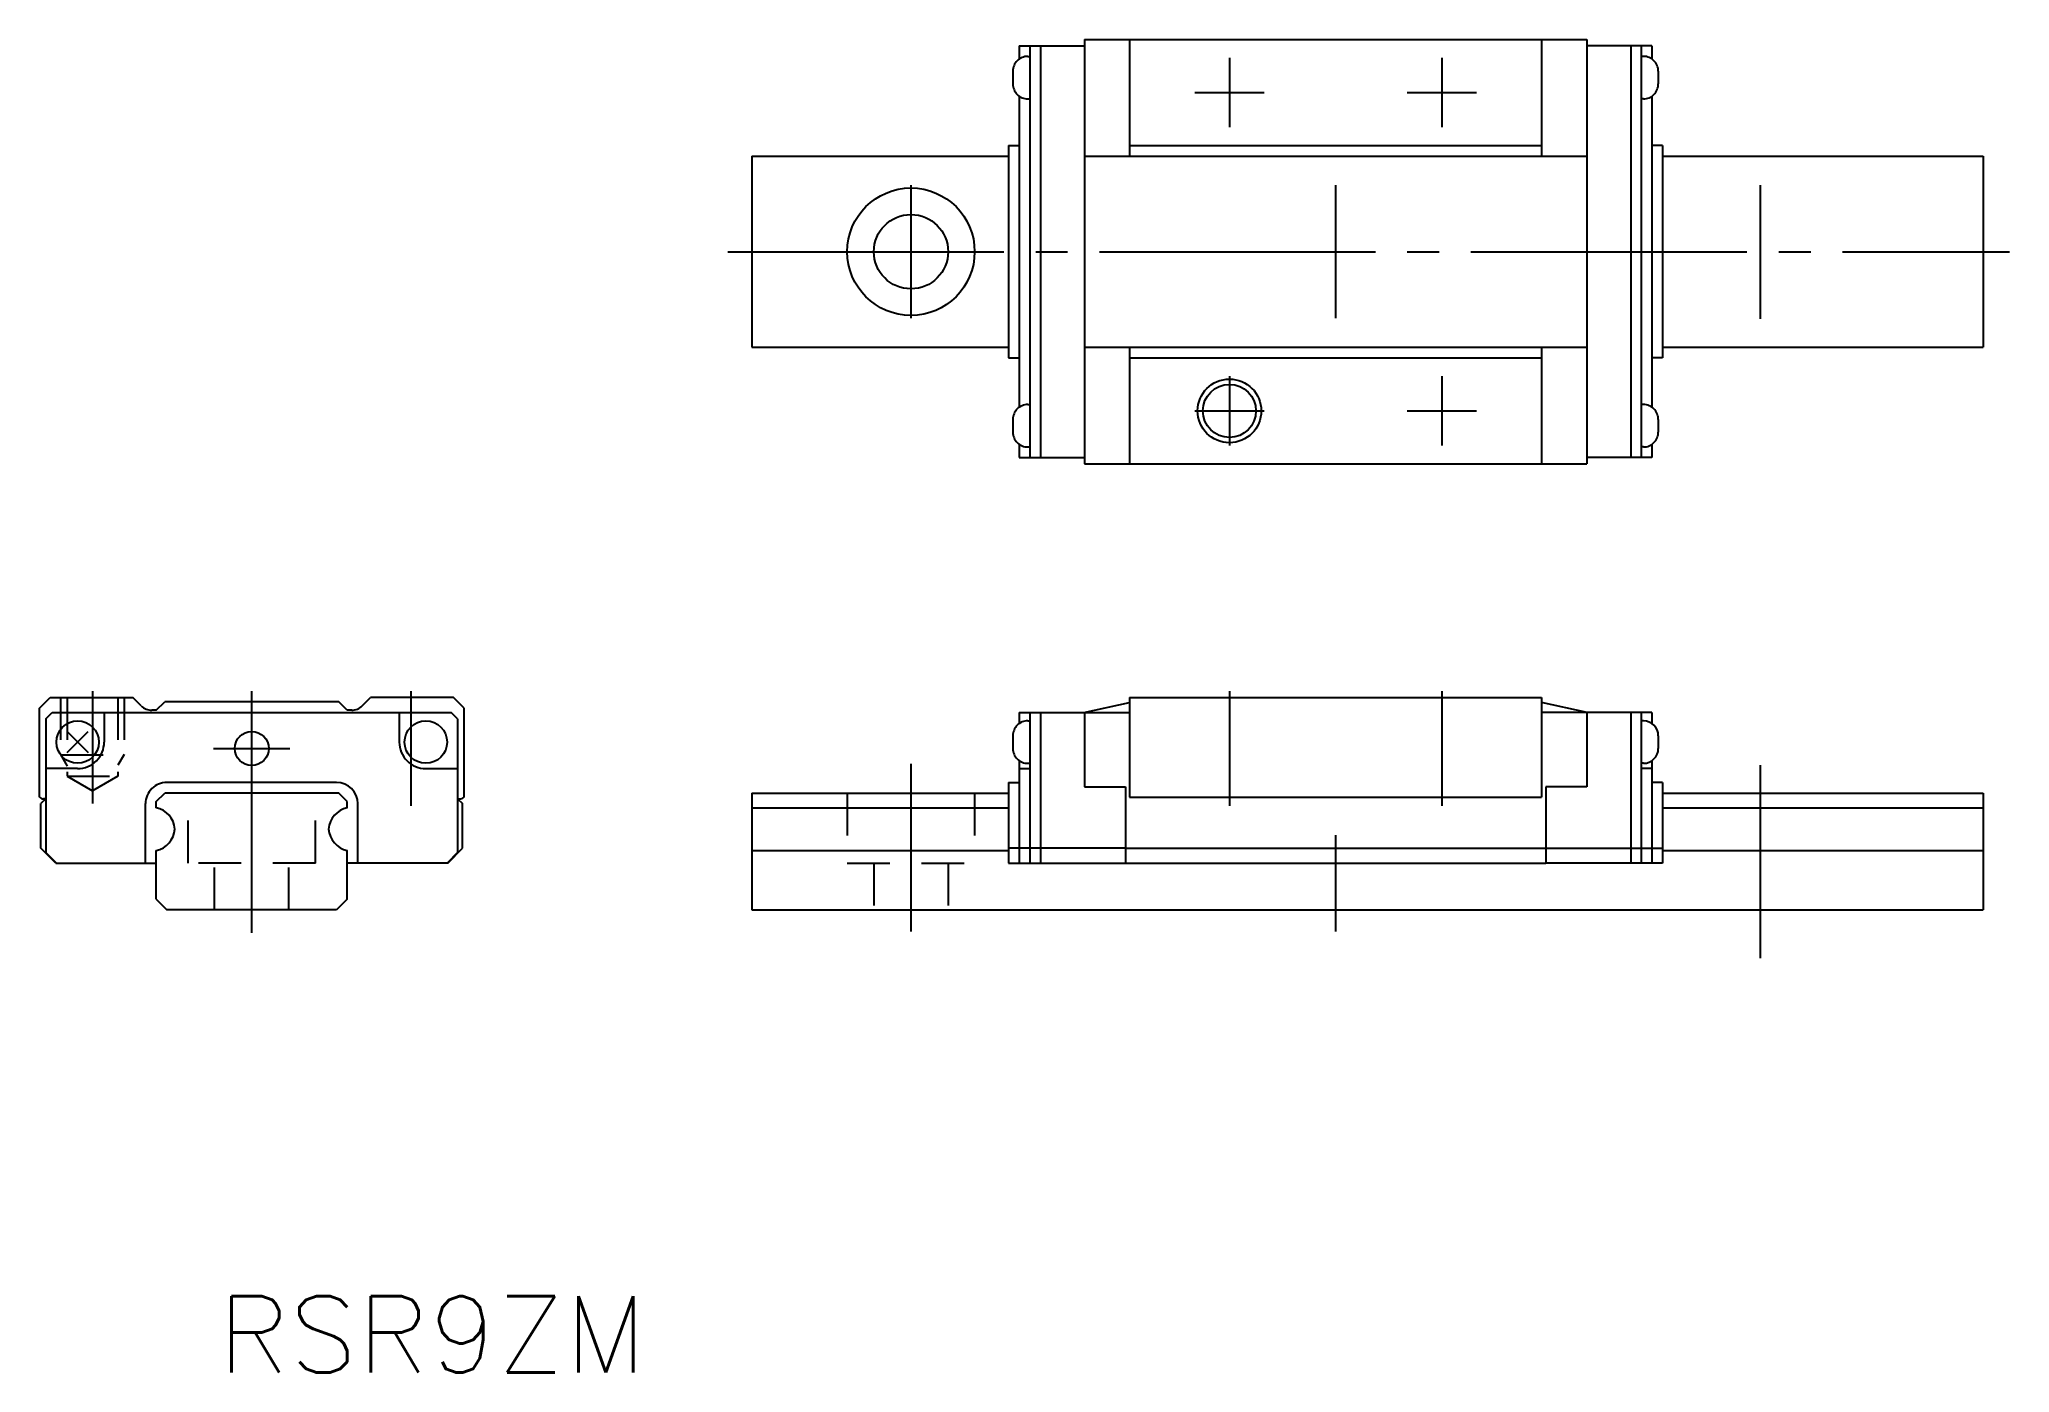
# Model space of a CAD drawing. Extents: x -10 to 82.8, y -21.8 to 41.
import ezdxf

# ---------------------------------------------------------------- set-up
doc = ezdxf.new("R2010")
doc.units = 0
doc.linetypes.add('CENTER', pattern=[17.5, 13, -1.5, 1.5, -1.5])
doc.linetypes.add('DASHED', pattern=[3.5, 2, -1.5])
doc.layers.get('0').update_dxf_attribs({"linetype": 'CONTINUOUS'})
doc.styles.get("Standard").update_dxf_attribs({"font": 'txt', "bigfont": 'bigfont.shx'})

msp = doc.modelspace()

# ---------------------------------------------------------------- linework, layer by layer
at = {"color": 7, "linetype": 'CONTINUOUS'}
for p, q in [((39.221, 41), (39.221, 21)), ((39.221, 41), (62.881, 41)), ((41.351, 41), (41.351, 35.5)), ((60.751, 41), (60.751, 35.5)), ((62.881, 41), (62.881, 21)), ((36.151, 40.7), (36.151, 40.074)), ((36.151, 40.7), (39.221, 40.7)), ((36.551, 40.2), (36.651, 40.2)), ((36.651, 40.7), (36.651, 21.3)), ((37.151, 40.7), (37.151, 21.3)), ((65.951, 40.7), (62.881, 40.7)), ((64.951, 40.7), (64.951, 21.3)), ((65.451, 40.7), (65.451, 21.3)), ((65.551, 40.2), (65.451, 40.2)), ((65.951, 40.7), (65.951, 40.074)), ((35.851, 39.5), (35.851, 38.9)), ((66.251, 39.5), (66.251, 38.9)), ((36.151, 38.325), (36.151, 23.674)), ((36.551, 38.2), (36.651, 38.2)), ((65.551, 38.2), (65.451, 38.2)), ((65.951, 38.325), (65.951, 23.674)), ((23.551, 35.5), (35.651, 35.5)), ((23.551, 35.5), (23.551, 26.5)), ((35.651, 36), (35.651, 26)), ((35.651, 36), (36.151, 36)), ((39.221, 35.5), (62.881, 35.5)), ((41.351, 36), (60.751, 36)), ((66.451, 36), (65.951, 36)), ((66.451, 36), (66.451, 26)), ((66.451, 35.5), (81.551, 35.5)), ((81.551, 35.5), (81.551, 26.5)), ((23.551, 26.5), (35.651, 26.5)), ((35.651, 26), (36.151, 26)), ((39.221, 26.5), (62.881, 26.5)), ((41.351, 26.5), (41.351, 21)), ((41.351, 26), (60.751, 26)), ((60.751, 26.5), (60.751, 21)), ((66.451, 26), (65.951, 26)), ((66.451, 26.5), (81.551, 26.5)), ((36.551, 23.8), (36.651, 23.8)), ((65.551, 23.8), (65.451, 23.8)), ((35.851, 23.1), (35.851, 22.5)), ((66.251, 23.1), (66.251, 22.5)), ((36.151, 21.925), (36.151, 21.3)), ((36.551, 21.8), (36.651, 21.8)), ((65.551, 21.8), (65.451, 21.8)), ((65.951, 21.925), (65.951, 21.3)), ((36.151, 21.3), (39.221, 21.3)), ((39.221, 21), (62.881, 21)), ((65.951, 21.3), (62.881, 21.3)), ((-10, 9.5), (-9.5, 10)), ((-10, 5.3), (-10, 9.5)), ((-9.7, 9), (-9.4, 9.3)), ((-9.5, 10), (-5.6, 10)), ((-9.4, 9.3), (9.4, 9.3)), ((-6.95, 9.3), (-6.95, 7.9)), ((-5.205, 9.605), (-5.6, 10)), ((-4.5, 9.4), (-4.71, 9.4)), ((-4.5, 9.4), (-4.1, 9.8)), ((4.1, 9.8), (-4.1, 9.8)), ((4.5, 9.4), (4.1, 9.8)), ((4.71, 9.4), (4.5, 9.4)), ((5.205, 9.605), (5.6, 10)), ((9.5, 10), (5.6, 10)), ((6.95, 9.3), (6.95, 7.9)), ((9.7, 9), (9.4, 9.3)), ((10, 9.5), (9.5, 10)), ((10, 5.3), (10, 9.5)), ((36.151, 9.3), (36.151, 8.774)), ((36.151, 9.3), (37.151, 9.3)), ((36.651, 9.3), (36.651, 2.2)), ((37.151, 9.3), (37.151, 2.2)), ((37.151, 9.3), (41.351, 9.3)), ((39.199, 9.3), (41.351, 9.757)), ((39.221, 9.3), (39.221, 5.8)), ((41.351, 10), (60.751, 10)), ((41.351, 10), (41.351, 5.3)), ((60.751, 10), (60.751, 5.3)), ((62.904, 9.3), (60.751, 9.757)), ((65.151, 9.3), (60.751, 9.3)), ((62.881, 9.3), (62.881, 5.8)), ((64.951, 9.3), (64.951, 2.2)), ((65.951, 9.3), (64.951, 9.3)), ((65.451, 9.3), (65.451, 2.2)), ((65.951, 9.3), (65.951, 8.774)), ((-9.7, 9), (-9.7, 2.7)), ((-8.695, 8.395), (-7.705, 7.405)), ((-8.695, 7.405), (-7.705, 8.395)), ((9.7, 9), (9.7, 2.7)), ((36.551, 8.9), (36.651, 8.9)), ((65.551, 8.9), (65.451, 8.9)), ((35.851, 8.2), (35.851, 7.6)), ((66.251, 8.2), (66.251, 7.6)), ((-8.2, 6.65), (-9.7, 6.65)), ((8.2, 6.65), (9.7, 6.65)), ((36.151, 7.025), (36.151, 2.2)), ((36.151, 6.65), (36.651, 6.65)), ((36.551, 6.9), (36.651, 6.9)), ((65.551, 6.9), (65.451, 6.9)), ((65.951, 6.65), (65.451, 6.65)), ((65.951, 7.025), (65.951, 2.2)), ((4, 6), (-4, 6)), ((35.651, 6), (35.651, 2.2)), ((35.651, 6), (36.151, 6)), ((39.221, 5.8), (41.151, 5.8)), ((41.151, 5.8), (41.151, 2.2)), ((62.881, 5.8), (60.951, 5.8)), ((60.951, 5.8), (60.951, 2.2)), ((66.451, 6), (65.951, 6)), ((66.451, 6), (66.451, 2.2)), ((-9.7, 5.23), (-9.93, 5)), ((-9.93, 2.9), (-9.93, 5)), ((-9.93, 2.9), (-9.93, 5)), ((-9.706, 5.224), (-9.8, 5.224)), ((-5, 2.2), (-5, 5)), ((-4.5, 5.1), (-4.1, 5.5)), ((-4.5, 4.807), (-4.5, 5.1)), ((4.1, 5.5), (-4.1, 5.5)), ((4.5, 5.1), (4.1, 5.5)), ((4.5, 4.807), (4.5, 5.1)), ((5, 2.2), (5, 5)), ((9.7, 5.23), (9.93, 5)), ((9.706, 5.224), (9.8, 5.224)), ((9.93, 2.9), (9.93, 5)), ((9.93, 2.9), (9.93, 5)), ((23.551, 5.5), (35.651, 5.5)), ((23.551, 5.5), (23.551, 0)), ((23.551, 4.807), (35.651, 4.807)), ((41.351, 5.3), (60.751, 5.3)), ((66.451, 5.5), (81.551, 5.5)), ((66.451, 4.807), (81.551, 4.807)), ((81.551, 5.5), (81.551, 0)), ((-9.23, 2.2), (-9.93, 2.9)), ((-9.23, 2.2), (-9.93, 2.9)), ((-4.5, 0.5), (-4.5, 2.793)), ((4.5, 0.5), (4.5, 2.793)), ((9.23, 2.2), (9.93, 2.9)), ((9.23, 2.2), (9.93, 2.9)), ((23.551, 2.793), (35.651, 2.793)), ((41.151, 2.9), (35.651, 2.9)), ((41.151, 2.9), (60.951, 2.9)), ((60.951, 2.9), (66.451, 2.9)), ((66.451, 2.793), (81.551, 2.793)), ((-9.7, 2.7), (-9.2, 2.2)), ((-9.23, 2.2), (-4.5, 2.2)), ((9.23, 2.2), (4.5, 2.2)), ((9.7, 2.7), (9.2, 2.2)), ((35.651, 2.2), (37.151, 2.2)), ((37.151, 2.2), (41.151, 2.2)), ((41.151, 2.2), (60.951, 2.2)), ((65.151, 2.2), (60.951, 2.2)), ((66.451, 2.2), (64.951, 2.2)), ((-4.5, 0.5), (-4, 0)), ((4, 0), (-4, 0)), ((4.5, 0.5), (4, 0)), ((23.551, 0), (81.551, 0))]:
    msp.add_line(p, q, dxfattribs=at)
at = {"color": 7, "linetype": 'CENTER'}
for p, q in [((46.051, 40.135), (46.051, 36.865)), ((56.051, 40.135), (56.051, 36.865)), ((44.416, 38.5), (47.686, 38.5)), ((54.416, 38.5), (57.686, 38.5)), ((31.051, 34.135), (31.051, 27.865)), ((51.051, 34.135), (51.051, 27.865)), ((71.051, 34.135), (71.051, 27.84)), ((22.428, 31), (82.797, 31)), ((46.051, 25.135), (46.051, 21.865)), ((56.051, 25.135), (56.051, 21.865)), ((44.416, 23.5), (47.686, 23.5)), ((54.416, 23.5), (57.686, 23.5)), ((-7.5, 10.3), (-7.5, 5.004)), ((0, -1.078), (0, 10.3)), ((0, -1.078), (0, 10.3)), ((7.5, 10.3), (7.5, 4.904)), ((46.051, 10.3), (46.051, 4.903)), ((56.051, 10.3), (56.051, 4.903)), ((-1.8, 7.6), (1.8, 7.6)), ((31.051, 6.877), (31.051, -1.02)), ((71.051, 6.813), (71.051, -2.274)), ((51.051, 3.521), (51.051, -1.02))]:
    msp.add_line(p, q, dxfattribs=at)
at = {"color": 7, "linetype": 'DASHED'}
for p, q in [((-9, 10), (-9, 7.3)), ((-8.7, 10), (-8.7, 6.3)), ((-6.3, 10), (-6.3, 6.3)), ((-6, 10), (-6, 7.326)), ((-9.013, 7.311), (-8.7, 6.77)), ((-9, 7.3), (-6, 7.3)), ((-6.009, 7.311), (-6.3, 6.806)), ((-8.7, 6.3), (-6.3, 6.3)), ((-8.7, 6.3), (-7.5, 5.607)), ((-6.3, 6.3), (-7.5, 5.607)), ((-3, 2.2), (-3, 5.5)), ((3, 2.2), (3, 5.5)), ((28.051, 5.5), (28.051, 2.2)), ((34.051, 5.5), (34.051, 2.2)), ((3, 2.2), (-3, 2.2)), ((-1.75, 0), (-1.75, 2.2)), ((1.75, 0), (1.75, 2.2)), ((28.051, 2.2), (34.051, 2.2)), ((29.301, 2.2), (29.301, 0)), ((32.801, 2.2), (32.801, 0))]:
    msp.add_line(p, q, dxfattribs=at)
at = {"color": 7, "linetype": 'CONTINUOUS'}
for centre, radius in [((31.051, 31), 3), ((31.051, 31), 1.75), ((46.051, 23.5), 1.5), ((46.051, 23.5), 1.25), ((-8.2, 7.9), 1), ((0, 7.6), 0.8), ((8.2, 7.9), 1)]:
    msp.add_circle(centre, radius, dxfattribs=at)
for centre, radius, start, end in [((36.551, 39.5), 0.7, 90, 180.00001), ((65.551, 39.5), 0.7, 359.99999, 90), ((36.551, 38.9), 0.7, 179.99999, 270), ((65.551, 38.9), 0.7, 270, 0.00001), ((36.551, 23.1), 0.7, 90, 180.00001), ((65.551, 23.1), 0.7, 359.99999, 90), ((36.551, 22.5), 0.7, 179.99999, 270), ((65.551, 22.5), 0.7, 270, 0.00001), ((-4.71, 10.1), 0.7, 225, 270), ((4.71, 10.1), 0.7, 270, 315), ((36.551, 8.2), 0.7, 90, 180.00001), ((65.551, 8.2), 0.7, 0, 90), ((-8.2, 7.9), 1.25, 270, 0.00001), ((8.2, 7.9), 1.25, 179.99999, 270), ((36.551, 7.6), 0.7, 179.99999, 270), ((65.551, 7.6), 0.7, 270, 0), ((-4, 5), 1, 90, 180.00001), ((4, 5), 1, 0, 90), ((-9.8, 5.524), 0.3, 228.18968, 270), ((-4.721, 3.729), 1.1, 3.68565, 78.42517), ((4.721, 3.729), 1.1, 101.57482, 176.31435), ((9.8, 5.524), 0.3, 270, 311.81031), ((-4.721, 3.871), 1.1, 281.57483, 356.31435), ((4.721, 3.871), 1.1, 183.68565, 258.42518)]:
    msp.add_arc(centre, radius, start, end, dxfattribs=at)

# ---------------------------------------------------------------- texts
at = {"color": 7, "linetype": 'CONTINUOUS', "width": 1.039216}
msp.add_text('RSR9ZM', height=3.6, dxfattribs=at).set_placement((-1.6, -21.8))

doc.saveas('drawing.dxf')
